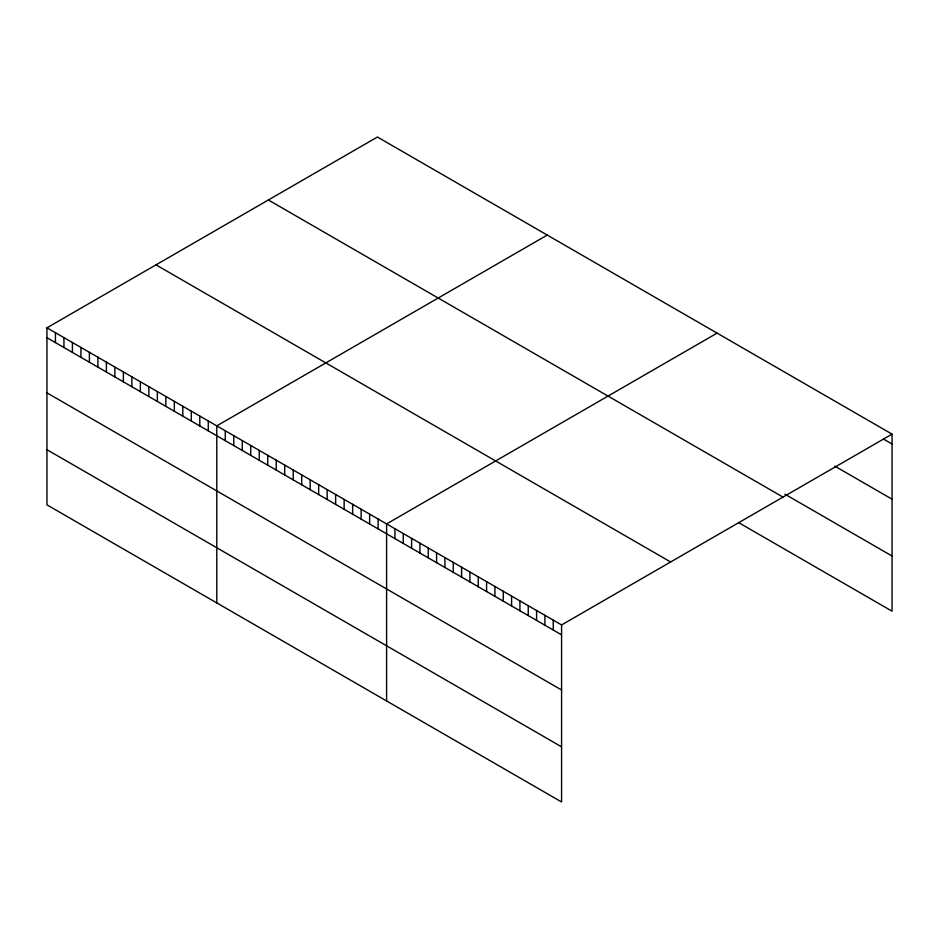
<?xml version="1.0" encoding="UTF-8"?>
<svg xmlns="http://www.w3.org/2000/svg" width="939" height="939" viewBox="0 0 939 939"><rect width="100%" height="100%" fill="white"/><g stroke="black" fill="none" stroke-linecap="round" stroke-linejoin="round"><path stroke-width="1.41" d="M46.95 327.817L561.581 624.94L561.581 801.976L46.95 504.865L46.95 327.817L377.419 137.024L892.05 434.135L892.05 611.183L738.5 522.53M547.249 235.067L216.78 425.872L216.78 602.908M717.079 333.122L386.598 523.915L386.598 700.952M561.581 624.94L892.05 434.135M883.716 439.217L892.05 444.03M834.912 466.202L892.05 499.184M784.922 494.172L892.05 556.017M268.366 199.984L782.997 497.107M156.003 264.857L670.634 561.98M46.95 337.711L561.581 634.823M46.95 392.866L561.581 689.989M46.95 449.699L561.581 746.822M553.247 620.127L553.247 630.022M544.913 615.315L544.913 625.21M536.58 610.503L536.58 620.397M528.246 605.702L528.246 615.585M519.913 600.89L519.913 610.773M511.579 596.077L511.579 605.96M503.257 591.265L503.257 601.16M494.923 586.452L494.923 596.347M486.59 581.64L486.59 591.535M478.256 576.839L478.256 586.722M469.923 572.027L469.923 581.91M461.589 567.215L461.589 577.098M453.255 562.402L453.255 572.285M444.922 557.59L444.922 567.485M436.6 552.778L436.6 562.672M428.266 547.965L428.266 557.86M419.933 543.165L419.933 553.048M411.599 538.352L411.599 548.235M403.265 533.54L403.265 543.423M394.932 528.727L394.932 538.622M378.112 519.021L378.112 528.903M369.626 514.114L369.626 523.997M361.128 509.208L361.128 519.103M352.641 504.313L352.641 514.196M344.144 499.407L344.144 509.29M335.657 494.501L335.657 504.396M327.159 489.606L327.159 499.489M318.673 484.7L318.673 494.583M310.175 479.794L310.175 489.689M301.689 474.899L301.689 484.782M293.203 469.993L293.203 479.876M284.705 465.087L284.705 474.981M276.219 460.192L276.219 470.075M267.721 455.286L267.721 465.169M259.234 450.38L259.234 460.274M250.736 445.485L250.736 455.368M242.25 440.579L242.25 450.462M233.764 435.673L233.764 445.567M225.266 430.778L225.266 440.661M208.282 420.965L208.282 430.86M199.796 416.071L199.796 425.954M191.298 411.165L191.298 421.048M182.812 406.258L182.812 416.153M174.325 401.364L174.325 411.247M165.827 396.458L165.827 406.341M157.341 391.551L157.341 401.446M148.843 386.657L148.843 396.54M140.357 381.75L140.357 391.633M131.859 376.844L131.859 386.739M123.373 371.938L123.373 381.833M114.875 367.043L114.875 376.926M106.389 362.137L106.389 372.032M97.902 357.231L97.902 367.126M89.405 352.336L89.405 362.219M80.918 347.43L80.918 357.325M72.42 342.524L72.42 352.418M63.934 337.629L63.934 347.512M55.436 332.723L55.436 342.618"/></g></svg>
